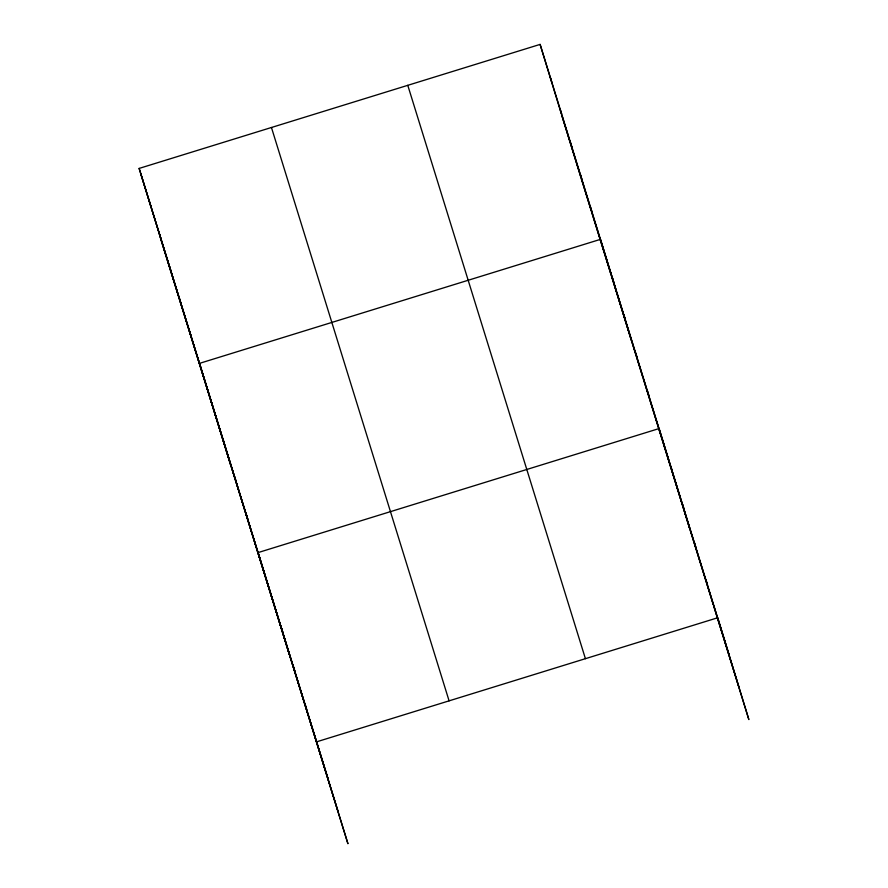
<?xml version="1.0" encoding="UTF-8"?>
<svg xmlns="http://www.w3.org/2000/svg" width="888" height="888" viewBox="0 0 888 888"><rect width="100%" height="100%" fill="white"/><g stroke="black" fill="none" stroke-linecap="round" stroke-linejoin="round"><path stroke-width="1.33" d="M139.138 168.42L347.896 843.6L139.138 168.42L540.104 44.4L729.004 654.6M316.772 741.78L717.737 617.748L748.862 719.58L713.697 606.06M561.849 115.518L591.641 211.688M592.052 212.987L644.888 383.538M645.287 384.848L703.507 572.749M703.907 574.048L739.082 687.578M580.896 177.411L561.827 115.451M581.296 178.71L591.364 211.211M591.763 212.51L611.088 274.88M611.499 276.19L642.945 377.7M643.356 379.01L654.667 415.54M655.078 416.849L666.799 454.689M667.199 455.999L678.521 492.529M678.932 493.839L689.843 529.07M690.242 530.369L701.564 566.91M701.964 568.209L713.286 604.75M407.781 85.326L585.414 658.685M271.451 127.495L449.084 700.843M140.615 173.26L328.038 778.621M160.484 238.239L338.117 811.599M694.283 542.069L695.77 546.908M706.004 579.908L707.492 584.759M682.561 504.229L684.038 509.068M670.84 466.389L672.316 471.228M680.463 498.368L659.118 428.549L258.153 552.569L289.277 654.389M680.841 499.6L689.865 529.137M635.664 352.869L637.151 357.709M647.385 390.709L648.873 395.549M623.942 315.018L625.418 319.869M612.221 277.178L613.697 282.029M590.431 206.849L591.908 211.688M616.416 291.408L600.499 239.338L199.534 363.359L230.658 465.19M616.805 292.674L621.844 309.157M622.222 310.389L631.246 339.938M580.364 174.359L581.84 179.198M560.228 109.379L561.716 114.219M570.296 141.869L571.783 146.709M550.172 76.89L551.648 81.729M540.104 44.4L561.449 114.219M305.039 703.929L306.526 708.779M293.318 666.089L294.805 670.94M281.596 628.249L283.072 633.089M246.431 514.729L247.907 519.569M234.698 476.889L236.186 481.729M222.977 439.049L224.464 443.889M189.466 330.869L190.942 335.708M169.331 265.889L170.818 270.729M179.398 298.379L180.875 303.219M159.263 233.4L160.75 238.239M149.206 200.91L150.683 205.75"/></g></svg>
